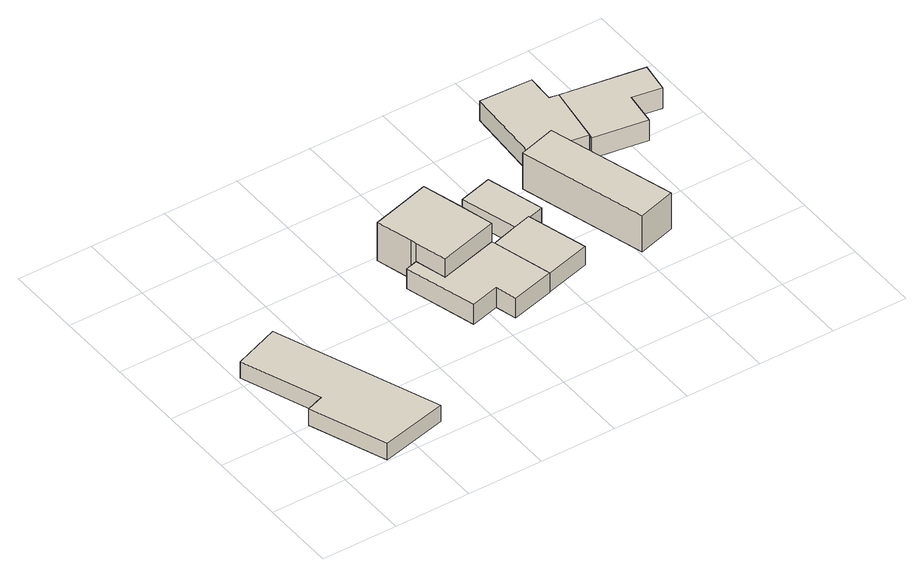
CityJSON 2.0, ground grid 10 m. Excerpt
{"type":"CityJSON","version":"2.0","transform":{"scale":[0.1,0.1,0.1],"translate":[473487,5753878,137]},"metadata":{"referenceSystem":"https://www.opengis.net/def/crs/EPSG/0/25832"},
"CityObjects":{
"building1":{"type":"Building","attributes":{"Gemeindeschluessel":"05711000","BezugspunktDach":"2000","function":"31001_9998","measuredHeight":2.41},"address":[{"country":"Germany","locality":"Bielefeld","thoroughfareNumber":"40","thoroughfareName":"Schopketalweg"}],"geometry":[{"type":"Solid","lod":"1","boundaries":[[[[0,1,2,3,4,5]],[[6,7,8,9,10,11]],[[6,11,5,4]],[[7,6,4,3]],[[8,7,3,2]],[[9,8,2,1]],[[10,9,1,0]],[[11,10,0,5]]]]}]},
"building2":{"type":"Building","attributes":{"Gemeindeschluessel":"05711000","BezugspunktDach":"2000","function":"31001_1010","measuredHeight":2.86},"address":[{"country":"Germany","locality":"Bielefeld","thoroughfareNumber":"40","thoroughfareName":"Schopketalweg"}],"geometry":[{"type":"Solid","lod":"1","boundaries":[[[[12,13,14,15,16,17,18,19,20]],[[21,22,23,24,25,26,27,28,29]],[[21,29,20,19]],[[22,21,19,18]],[[23,22,18,17]],[[24,23,17,16]],[[25,24,16,15]],[[26,25,15,14]],[[27,26,14,13]],[[28,27,13,12]],[[29,28,12,20]]]]}]},
"building3":{"type":"Building","attributes":{"Gemeindeschluessel":"05711000","BezugspunktDach":"2000","function":"31001_1010","measuredHeight":6.2},"address":[{"country":"Germany","locality":"Bielefeld","thoroughfareNumber":"40","thoroughfareName":"Schopketalweg"}],"geometry":[{"type":"Solid","lod":"1","boundaries":[[[[30,31,32,33,34,35,36,37]],[[21,29,38,39,40,41,42,22]],[[21,22,37,36]],[[29,21,36,35]],[[38,29,35,34]],[[39,38,34,33]],[[40,39,33,32]],[[41,40,32,31]],[[42,41,31,30]],[[22,42,30,37]]]]}]},
"building4":{"type":"Building","attributes":{"Gemeindeschluessel":"05711000","BezugspunktDach":"2000","function":"31001_9998","measuredHeight":2.75},"address":[{"country":"Germany","locality":"Bielefeld","thoroughfareNumber":"40","thoroughfareName":"Schopketalweg"}],"geometry":[{"type":"Solid","lod":"1","boundaries":[[[[43,44,45,46,47]],[[48,49,50,51,52]],[[48,52,47,46]],[[49,48,46,45]],[[50,49,45,44]],[[51,50,44,43]],[[52,51,43,47]]]]}]},
"building5":{"type":"Building","attributes":{"Gemeindeschluessel":"05711000","BezugspunktDach":"2000","function":"31001_2460","measuredHeight":2.53},"address":[{"country":"Germany","locality":"Bielefeld","thoroughfareNumber":"40","thoroughfareName":"Schopketalweg"}],"geometry":[{"type":"Solid","lod":"1","boundaries":[[[[53,54,55,56,57]],[[58,59,60,61,62]],[[58,62,57,56]],[[59,58,56,55]],[[60,59,55,54]],[[61,60,54,53]],[[62,61,53,57]]]]}]},
"building6":{"type":"Building","attributes":{"Gemeindeschluessel":"05711000","BezugspunktDach":"2000","function":"31001_9998","measuredHeight":5.35},"address":[{"country":"Germany","locality":"Bielefeld","thoroughfareNumber":"42","thoroughfareName":"Schopketalweg"}],"geometry":[{"type":"Solid","lod":"1","boundaries":[[[[63,64,65,66]],[[67,68,69,70]],[[67,70,66,65]],[[68,67,65,64]],[[69,68,64,63]],[[70,69,63,66]]]]}]},
"building7":{"type":"Building","attributes":{"Gemeindeschluessel":"05711000","BezugspunktDach":"2000","function":"31001_9998","measuredHeight":2.93},"address":[{"country":"Germany","locality":"Bielefeld","thoroughfareNumber":"42","thoroughfareName":"Schopketalweg"}],"geometry":[{"type":"Solid","lod":"1","boundaries":[[[[71,72,73,74,75,76]],[[77,78,79,80,81,82]],[[77,82,76,75]],[[78,77,75,74]],[[79,78,74,73]],[[80,79,73,72]],[[81,80,72,71]],[[82,81,71,76]]]]}]},
"building8":{"type":"Building","attributes":{"Gemeindeschluessel":"05711000","BezugspunktDach":"2000","function":"31001_1010","measuredHeight":3.02},"address":[{"country":"Germany","locality":"Bielefeld","thoroughfareNumber":"42","thoroughfareName":"Schopketalweg"}],"geometry":[{"type":"Solid","lod":"1","boundaries":[[[[76,75,83,84,85,86,87]],[[88,89,90,91,92,93,94]],[[88,94,87,86]],[[89,88,86,85]],[[90,89,85,84]],[[91,90,84,83]],[[92,91,83,75]],[[93,92,75,76]],[[94,93,76,87]]]]}]}
},
"vertices":[
[66,237,29],[5,214,29],[44,110,29],[21,102,29],[59,1,29],[147,22,29],[59,1,5],[21,102,5],[44,110,5],[5,214,5],[66,237,5],[147,22,5],
[247,233,37],[273,138,37],[311,148,37],[318,120,37],[375,135,37],[354,214,37],[353,217,37],[274,196,37],[263,237,37],[274,196,8],[353,217,8],[354,214,8],[375,135,8],[318,120,8],[311,148,8],[273,138,8],[247,233,8],[263,237,8],
[340,266,64],[327,314,64],[288,303,64],[248,292,64],[261,244,64],[263,237,64],[274,196,64],[353,217,64],[261,244,8],[248,292,8],[288,303,8],[327,314,8],[340,266,8],
[413,231,36],[391,225,36],[354,214,36],[375,135,36],[435,151,36],[375,135,9],[354,214,9],[391,225,9],[413,231,9],[435,151,9],
[435,237,34],[414,312,34],[370,300,34],[391,225,34],[413,231,34],[391,225,8],[370,300,8],[414,312,8],[435,237,8],[413,231,8],
[502,314,63],[453,300,63],[500,132,63],[550,146,63],[500,132,10],[453,300,10],[502,314,10],[550,146,10],
[549,386,39],[551,423,39],[482,426,39],[475,318,39],[549,306,39],[561,384,39],[549,306,10],[475,318,10],[482,426,10],[551,423,10],[549,386,10],[561,384,10],
[548,300,39],[619,289,39],[625,333,39],[664,327,39],[670,367,39],[664,327,9],[625,333,9],[619,289,9],[548,300,9],[549,306,9],[561,384,9],[670,367,9]
]}
